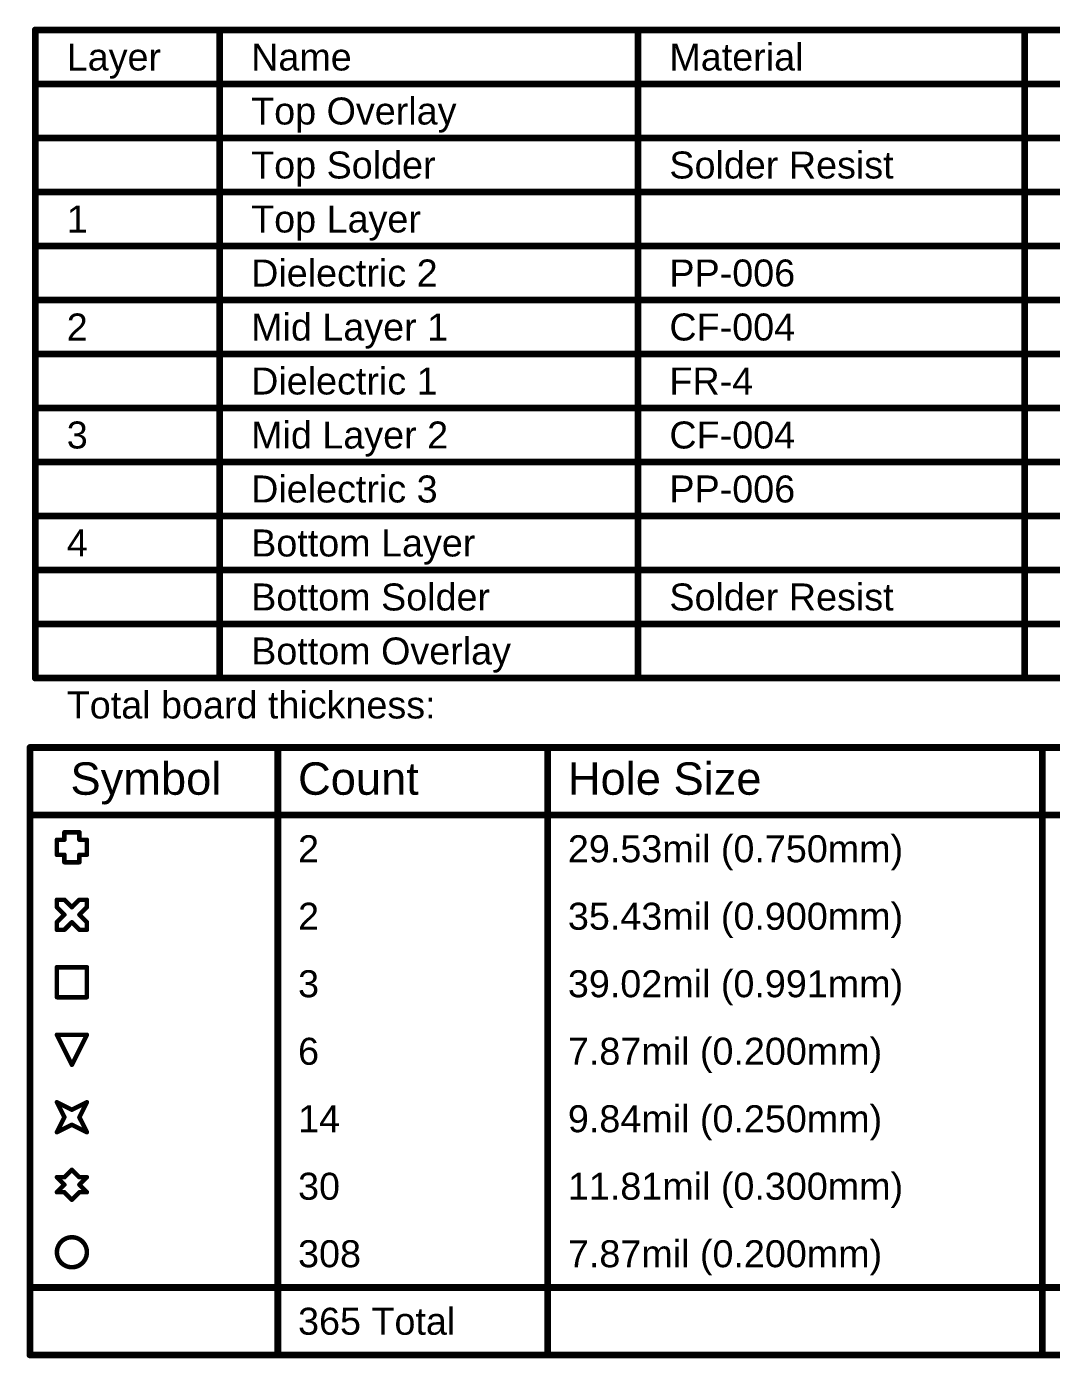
# Model space of a CAD drawing. Header units: inches. Extents: x -10 to 344, y -7 to 75.
# Drawn here: x 73 to 130.8, y 0 to 75.2 of the extents above; entities that cross this region are included whole.
import ezdxf

# ---------------------------------------------------------------- set-up
doc = ezdxf.new("R2010")
doc.units = ezdxf.units.IN
doc.layers.add('Dimensions', color=6, linetype='Continuous')
doc.layers.add('Drill Drawing', color=1, linetype='Continuous')
doc.styles.add('Arial', font='', dxfattribs={"height": 0.2})
doc.styles.get('Arial').set_extended_font_data('Arial')

msp = doc.modelspace()

# ---------------------------------------------------------------- linework, layer by layer
at = {"layer": 'Dimensions'}
for points in [[(73.462, 75.006, 0.381, 0.381, 0), (188.747, 75.006, 0.381, 0.381, 0)], [(73.462, 38.43, 0.381, 0.381, 0), (73.462, 75.006, 0.381, 0.381, 0)], [(83.874, 38.43, 0.381, 0.381, 0), (83.874, 75.006, 0.381, 0.381, 0)], [(107.489, 38.43, 0.381, 0.381, 0), (107.489, 75.006, 0.381, 0.381, 0)], [(129.327, 38.43, 0.381, 0.381, 0), (129.327, 75.006, 0.381, 0.381, 0)], [(73.462, 71.958, 0.381, 0.381, 0), (188.747, 71.958, 0.381, 0.381, 0)], [(73.462, 68.91, 0.381, 0.381, 0), (83.874, 68.91, 0.381, 0.381, 0)], [(83.874, 68.91, 0.381, 0.381, 0), (107.489, 68.91, 0.381, 0.381, 0)], [(107.489, 68.91, 0.381, 0.381, 0), (129.327, 68.91, 0.381, 0.381, 0)], [(129.327, 68.91, 0.381, 0.381, 0), (145.833, 68.91, 0.381, 0.381, 0)], [(73.462, 65.862, 0.381, 0.381, 0), (83.874, 65.862, 0.381, 0.381, 0)], [(83.874, 65.862, 0.381, 0.381, 0), (107.489, 65.862, 0.381, 0.381, 0)], [(107.489, 65.862, 0.381, 0.381, 0), (129.327, 65.862, 0.381, 0.381, 0)], [(129.327, 65.862, 0.381, 0.381, 0), (145.833, 65.862, 0.381, 0.381, 0)], [(73.462, 62.814, 0.381, 0.381, 0), (83.874, 62.814, 0.381, 0.381, 0)], [(83.874, 62.814, 0.381, 0.381, 0), (107.489, 62.814, 0.381, 0.381, 0)], [(107.489, 62.814, 0.381, 0.381, 0), (129.327, 62.814, 0.381, 0.381, 0)], [(129.327, 62.814, 0.381, 0.381, 0), (145.833, 62.814, 0.381, 0.381, 0)], [(73.462, 59.766, 0.381, 0.381, 0), (83.874, 59.766, 0.381, 0.381, 0)], [(83.874, 59.766, 0.381, 0.381, 0), (107.489, 59.766, 0.381, 0.381, 0)], [(107.489, 59.766, 0.381, 0.381, 0), (129.327, 59.766, 0.381, 0.381, 0)], [(129.327, 59.766, 0.381, 0.381, 0), (145.833, 59.766, 0.381, 0.381, 0)], [(73.462, 56.718, 0.381, 0.381, 0), (83.874, 56.718, 0.381, 0.381, 0)], [(83.874, 56.718, 0.381, 0.381, 0), (107.489, 56.718, 0.381, 0.381, 0)], [(107.489, 56.718, 0.381, 0.381, 0), (129.327, 56.718, 0.381, 0.381, 0)], [(129.327, 56.718, 0.381, 0.381, 0), (145.833, 56.718, 0.381, 0.381, 0)], [(73.462, 53.67, 0.381, 0.381, 0), (83.874, 53.67, 0.381, 0.381, 0)], [(83.874, 53.67, 0.381, 0.381, 0), (107.489, 53.67, 0.381, 0.381, 0)], [(107.489, 53.67, 0.381, 0.381, 0), (129.327, 53.67, 0.381, 0.381, 0)], [(129.327, 53.67, 0.381, 0.381, 0), (145.833, 53.67, 0.381, 0.381, 0)], [(73.462, 50.622, 0.381, 0.381, 0), (83.874, 50.622, 0.381, 0.381, 0)], [(83.874, 50.622, 0.381, 0.381, 0), (107.489, 50.622, 0.381, 0.381, 0)], [(107.489, 50.622, 0.381, 0.381, 0), (129.327, 50.622, 0.381, 0.381, 0)], [(129.327, 50.622, 0.381, 0.381, 0), (145.833, 50.622, 0.381, 0.381, 0)], [(73.462, 47.574, 0.381, 0.381, 0), (83.874, 47.574, 0.381, 0.381, 0)], [(83.874, 47.574, 0.381, 0.381, 0), (107.489, 47.574, 0.381, 0.381, 0)], [(107.489, 47.574, 0.381, 0.381, 0), (129.327, 47.574, 0.381, 0.381, 0)], [(129.327, 47.574, 0.381, 0.381, 0), (145.833, 47.574, 0.381, 0.381, 0)], [(73.462, 44.526, 0.381, 0.381, 0), (83.874, 44.526, 0.381, 0.381, 0)], [(83.874, 44.526, 0.381, 0.381, 0), (107.489, 44.526, 0.381, 0.381, 0)], [(107.489, 44.526, 0.381, 0.381, 0), (129.327, 44.526, 0.381, 0.381, 0)], [(129.327, 44.526, 0.381, 0.381, 0), (145.833, 44.526, 0.381, 0.381, 0)], [(73.462, 41.478, 0.381, 0.381, 0), (83.874, 41.478, 0.381, 0.381, 0)], [(83.874, 41.478, 0.381, 0.381, 0), (107.489, 41.478, 0.381, 0.381, 0)], [(107.489, 41.478, 0.381, 0.381, 0), (129.327, 41.478, 0.381, 0.381, 0)], [(129.327, 41.478, 0.381, 0.381, 0), (145.833, 41.478, 0.381, 0.381, 0)], [(73.462, 38.43, 0.381, 0.381, 0), (83.874, 38.43, 0.381, 0.381, 0)], [(83.874, 38.43, 0.381, 0.381, 0), (107.489, 38.43, 0.381, 0.381, 0)], [(107.489, 38.43, 0.381, 0.381, 0), (129.327, 38.43, 0.381, 0.381, 0)], [(129.327, 38.43, 0.381, 0.381, 0), (145.833, 38.43, 0.381, 0.381, 0)]]:
    msp.add_lwpolyline(points, format="xyseb", dxfattribs=at)
for points in [[(73.367, 75.006, 0.191, 0.191, 1), (73.557, 75.006, 0.191, 0.191, 1)], [(73.367, 75.006, 0.191, 0.191, 1), (73.557, 75.006, 0.191, 0.191, 1)], [(83.778, 75.006, 0.191, 0.191, 1), (83.969, 75.006, 0.191, 0.191, 1)], [(107.394, 75.006, 0.191, 0.191, 1), (107.584, 75.006, 0.191, 0.191, 1)], [(129.232, 75.006, 0.191, 0.191, 1), (129.422, 75.006, 0.191, 0.191, 1)], [(73.367, 71.958, 0.191, 0.191, 1), (73.557, 71.958, 0.191, 0.191, 1)], [(73.367, 68.91, 0.191, 0.191, 1), (73.557, 68.91, 0.191, 0.191, 1)], [(83.778, 68.91, 0.191, 0.191, 1), (83.969, 68.91, 0.191, 0.191, 1)], [(83.778, 68.91, 0.191, 0.191, 1), (83.969, 68.91, 0.191, 0.191, 1)], [(107.394, 68.91, 0.191, 0.191, 1), (107.584, 68.91, 0.191, 0.191, 1)], [(107.394, 68.91, 0.191, 0.191, 1), (107.584, 68.91, 0.191, 0.191, 1)], [(129.232, 68.91, 0.191, 0.191, 1), (129.422, 68.91, 0.191, 0.191, 1)], [(129.232, 68.91, 0.191, 0.191, 1), (129.422, 68.91, 0.191, 0.191, 1)], [(73.367, 65.862, 0.191, 0.191, 1), (73.557, 65.862, 0.191, 0.191, 1)], [(83.778, 65.862, 0.191, 0.191, 1), (83.969, 65.862, 0.191, 0.191, 1)], [(83.778, 65.862, 0.191, 0.191, 1), (83.969, 65.862, 0.191, 0.191, 1)], [(107.394, 65.862, 0.191, 0.191, 1), (107.584, 65.862, 0.191, 0.191, 1)], [(107.394, 65.862, 0.191, 0.191, 1), (107.584, 65.862, 0.191, 0.191, 1)], [(129.232, 65.862, 0.191, 0.191, 1), (129.422, 65.862, 0.191, 0.191, 1)], [(129.232, 65.862, 0.191, 0.191, 1), (129.422, 65.862, 0.191, 0.191, 1)], [(73.367, 62.814, 0.191, 0.191, 1), (73.557, 62.814, 0.191, 0.191, 1)], [(83.778, 62.814, 0.191, 0.191, 1), (83.969, 62.814, 0.191, 0.191, 1)], [(83.778, 62.814, 0.191, 0.191, 1), (83.969, 62.814, 0.191, 0.191, 1)], [(107.394, 62.814, 0.191, 0.191, 1), (107.584, 62.814, 0.191, 0.191, 1)], [(107.394, 62.814, 0.191, 0.191, 1), (107.584, 62.814, 0.191, 0.191, 1)], [(129.232, 62.814, 0.191, 0.191, 1), (129.422, 62.814, 0.191, 0.191, 1)], [(129.232, 62.814, 0.191, 0.191, 1), (129.422, 62.814, 0.191, 0.191, 1)], [(73.367, 59.766, 0.191, 0.191, 1), (73.557, 59.766, 0.191, 0.191, 1)], [(83.778, 59.766, 0.191, 0.191, 1), (83.969, 59.766, 0.191, 0.191, 1)], [(83.778, 59.766, 0.191, 0.191, 1), (83.969, 59.766, 0.191, 0.191, 1)], [(107.394, 59.766, 0.191, 0.191, 1), (107.584, 59.766, 0.191, 0.191, 1)], [(107.394, 59.766, 0.191, 0.191, 1), (107.584, 59.766, 0.191, 0.191, 1)], [(129.232, 59.766, 0.191, 0.191, 1), (129.422, 59.766, 0.191, 0.191, 1)], [(129.232, 59.766, 0.191, 0.191, 1), (129.422, 59.766, 0.191, 0.191, 1)], [(73.367, 56.718, 0.191, 0.191, 1), (73.557, 56.718, 0.191, 0.191, 1)], [(83.778, 56.718, 0.191, 0.191, 1), (83.969, 56.718, 0.191, 0.191, 1)], [(83.778, 56.718, 0.191, 0.191, 1), (83.969, 56.718, 0.191, 0.191, 1)], [(107.394, 56.718, 0.191, 0.191, 1), (107.584, 56.718, 0.191, 0.191, 1)], [(107.394, 56.718, 0.191, 0.191, 1), (107.584, 56.718, 0.191, 0.191, 1)], [(129.232, 56.718, 0.191, 0.191, 1), (129.422, 56.718, 0.191, 0.191, 1)], [(129.232, 56.718, 0.191, 0.191, 1), (129.422, 56.718, 0.191, 0.191, 1)], [(73.367, 53.67, 0.191, 0.191, 1), (73.557, 53.67, 0.191, 0.191, 1)], [(83.778, 53.67, 0.191, 0.191, 1), (83.969, 53.67, 0.191, 0.191, 1)], [(83.778, 53.67, 0.191, 0.191, 1), (83.969, 53.67, 0.191, 0.191, 1)], [(107.394, 53.67, 0.191, 0.191, 1), (107.584, 53.67, 0.191, 0.191, 1)], [(107.394, 53.67, 0.191, 0.191, 1), (107.584, 53.67, 0.191, 0.191, 1)], [(129.232, 53.67, 0.191, 0.191, 1), (129.422, 53.67, 0.191, 0.191, 1)], [(129.232, 53.67, 0.191, 0.191, 1), (129.422, 53.67, 0.191, 0.191, 1)], [(73.367, 50.622, 0.191, 0.191, 1), (73.557, 50.622, 0.191, 0.191, 1)], [(83.778, 50.622, 0.191, 0.191, 1), (83.969, 50.622, 0.191, 0.191, 1)], [(83.778, 50.622, 0.191, 0.191, 1), (83.969, 50.622, 0.191, 0.191, 1)], [(107.394, 50.622, 0.191, 0.191, 1), (107.584, 50.622, 0.191, 0.191, 1)], [(107.394, 50.622, 0.191, 0.191, 1), (107.584, 50.622, 0.191, 0.191, 1)], [(129.232, 50.622, 0.191, 0.191, 1), (129.422, 50.622, 0.191, 0.191, 1)], [(129.232, 50.622, 0.191, 0.191, 1), (129.422, 50.622, 0.191, 0.191, 1)], [(73.367, 47.574, 0.191, 0.191, 1), (73.557, 47.574, 0.191, 0.191, 1)], [(83.778, 47.574, 0.191, 0.191, 1), (83.969, 47.574, 0.191, 0.191, 1)], [(83.778, 47.574, 0.191, 0.191, 1), (83.969, 47.574, 0.191, 0.191, 1)], [(107.394, 47.574, 0.191, 0.191, 1), (107.584, 47.574, 0.191, 0.191, 1)], [(107.394, 47.574, 0.191, 0.191, 1), (107.584, 47.574, 0.191, 0.191, 1)], [(129.232, 47.574, 0.191, 0.191, 1), (129.422, 47.574, 0.191, 0.191, 1)], [(129.232, 47.574, 0.191, 0.191, 1), (129.422, 47.574, 0.191, 0.191, 1)], [(73.367, 44.526, 0.191, 0.191, 1), (73.557, 44.526, 0.191, 0.191, 1)], [(83.778, 44.526, 0.191, 0.191, 1), (83.969, 44.526, 0.191, 0.191, 1)], [(83.778, 44.526, 0.191, 0.191, 1), (83.969, 44.526, 0.191, 0.191, 1)], [(107.394, 44.526, 0.191, 0.191, 1), (107.584, 44.526, 0.191, 0.191, 1)], [(107.394, 44.526, 0.191, 0.191, 1), (107.584, 44.526, 0.191, 0.191, 1)], [(129.232, 44.526, 0.191, 0.191, 1), (129.422, 44.526, 0.191, 0.191, 1)], [(129.232, 44.526, 0.191, 0.191, 1), (129.422, 44.526, 0.191, 0.191, 1)], [(73.367, 41.478, 0.191, 0.191, 1), (73.557, 41.478, 0.191, 0.191, 1)], [(83.778, 41.478, 0.191, 0.191, 1), (83.969, 41.478, 0.191, 0.191, 1)], [(83.778, 41.478, 0.191, 0.191, 1), (83.969, 41.478, 0.191, 0.191, 1)], [(107.394, 41.478, 0.191, 0.191, 1), (107.584, 41.478, 0.191, 0.191, 1)], [(107.394, 41.478, 0.191, 0.191, 1), (107.584, 41.478, 0.191, 0.191, 1)], [(129.232, 41.478, 0.191, 0.191, 1), (129.422, 41.478, 0.191, 0.191, 1)], [(129.232, 41.478, 0.191, 0.191, 1), (129.422, 41.478, 0.191, 0.191, 1)], [(73.367, 38.43, 0.191, 0.191, 1), (73.557, 38.43, 0.191, 0.191, 1)], [(73.367, 38.43, 0.191, 0.191, 1), (73.557, 38.43, 0.191, 0.191, 1)], [(83.778, 38.43, 0.191, 0.191, 1), (83.969, 38.43, 0.191, 0.191, 1)], [(83.778, 38.43, 0.191, 0.191, 1), (83.969, 38.43, 0.191, 0.191, 1)], [(83.778, 38.43, 0.191, 0.191, 1), (83.969, 38.43, 0.191, 0.191, 1)], [(107.394, 38.43, 0.191, 0.191, 1), (107.584, 38.43, 0.191, 0.191, 1)], [(107.394, 38.43, 0.191, 0.191, 1), (107.584, 38.43, 0.191, 0.191, 1)], [(107.394, 38.43, 0.191, 0.191, 1), (107.584, 38.43, 0.191, 0.191, 1)], [(129.232, 38.43, 0.191, 0.191, 1), (129.422, 38.43, 0.191, 0.191, 1)], [(129.232, 38.43, 0.191, 0.191, 1), (129.422, 38.43, 0.191, 0.191, 1)], [(129.232, 38.43, 0.191, 0.191, 1), (129.422, 38.43, 0.191, 0.191, 1)]]:
    msp.add_lwpolyline(points, format="xyseb", close=True, dxfattribs=at)
at = {"layer": 'Drill Drawing'}
for points in [[(73.165, 34.506, 0.381, 0.381, 0), (343.447, 34.506, 0.381, 0.381, 0)], [(73.165, 0.216, 0.381, 0.381, 0), (73.165, 34.506, 0.381, 0.381, 0)], [(87.157, 0.216, 0.381, 0.381, 0), (87.157, 34.506, 0.381, 0.381, 0)], [(102.393, 0.216, 0.381, 0.381, 0), (102.393, 34.506, 0.381, 0.381, 0)], [(130.325, 0.216, 0.381, 0.381, 0), (130.325, 34.506, 0.381, 0.381, 0)], [(73.165, 30.696, 0.381, 0.381, 0), (343.447, 30.696, 0.381, 0.381, 0)], [(74.683, 28.452, 0.254, 0.254, 0), (74.683, 29.299, 0.254, 0.254, 0)], [(74.683, 29.299, 0.254, 0.254, 0), (75.107, 29.299, 0.254, 0.254, 0)], [(75.107, 29.299, 0.254, 0.254, 0), (75.107, 29.722, 0.254, 0.254, 0)], [(75.107, 29.722, 0.254, 0.254, 0), (75.953, 29.722, 0.254, 0.254, 0)], [(75.953, 29.299, 0.254, 0.254, 0), (75.953, 29.722, 0.254, 0.254, 0)], [(75.953, 29.299, 0.254, 0.254, 0), (76.377, 29.299, 0.254, 0.254, 0)], [(76.377, 28.452, 0.254, 0.254, 0), (76.377, 29.299, 0.254, 0.254, 0)], [(74.683, 28.452, 0.254, 0.254, 0), (75.107, 28.452, 0.254, 0.254, 0)], [(75.107, 28.029, 0.254, 0.254, 0), (75.107, 28.452, 0.254, 0.254, 0)], [(75.953, 28.452, 0.254, 0.254, 0), (76.377, 28.452, 0.254, 0.254, 0)], [(75.953, 28.029, 0.254, 0.254, 0), (75.953, 28.452, 0.254, 0.254, 0)], [(75.107, 28.029, 0.254, 0.254, 0), (75.953, 28.029, 0.254, 0.254, 0)], [(74.683, 25.489, 0.254, 0.254, 0), (74.683, 25.912, 0.254, 0.254, 0)], [(74.683, 25.912, 0.254, 0.254, 0), (75.107, 25.912, 0.254, 0.254, 0)], [(74.683, 25.489, 0.254, 0.254, 0), (75.107, 25.066, 0.254, 0.254, 0)], [(75.107, 25.912, 0.254, 0.254, 0), (75.53, 25.489, 0.254, 0.254, 0)], [(75.53, 25.489, 0.254, 0.254, 0), (75.953, 25.912, 0.254, 0.254, 0)], [(75.953, 25.912, 0.254, 0.254, 0), (76.377, 25.912, 0.254, 0.254, 0)], [(75.953, 25.066, 0.254, 0.254, 0), (76.377, 25.489, 0.254, 0.254, 0)], [(76.377, 25.489, 0.254, 0.254, 0), (76.377, 25.912, 0.254, 0.254, 0)], [(74.683, 24.642, 0.254, 0.254, 0), (75.107, 25.066, 0.254, 0.254, 0)], [(75.953, 25.066, 0.254, 0.254, 0), (76.377, 24.642, 0.254, 0.254, 0)], [(74.683, 24.219, 0.254, 0.254, 0), (74.683, 24.642, 0.254, 0.254, 0)], [(74.683, 24.219, 0.254, 0.254, 0), (75.107, 24.219, 0.254, 0.254, 0)], [(75.107, 24.219, 0.254, 0.254, 0), (75.53, 24.642, 0.254, 0.254, 0)], [(75.53, 24.642, 0.254, 0.254, 0), (75.953, 24.219, 0.254, 0.254, 0)], [(75.953, 24.219, 0.254, 0.254, 0), (76.377, 24.219, 0.254, 0.254, 0)], [(76.377, 24.219, 0.254, 0.254, 0), (76.377, 24.642, 0.254, 0.254, 0)], [(74.683, 22.102, 0.254, 0.254, 0), (76.377, 22.102, 0.254, 0.254, 0)], [(74.683, 20.409, 0.254, 0.254, 0), (74.683, 22.102, 0.254, 0.254, 0)], [(76.377, 20.409, 0.254, 0.254, 0), (76.377, 22.102, 0.254, 0.254, 0)], [(74.683, 20.409, 0.254, 0.254, 0), (76.377, 20.409, 0.254, 0.254, 0)], [(74.683, 18.292, 0.254, 0.254, 0), (76.377, 18.292, 0.254, 0.254, 0)], [(74.683, 18.292, 0.254, 0.254, 0), (75.53, 16.599, 0.254, 0.254, 0)], [(75.53, 16.599, 0.254, 0.254, 0), (76.377, 18.292, 0.254, 0.254, 0)], [(74.683, 14.482, 0.254, 0.254, 0), (75.53, 14.059, 0.254, 0.254, 0)], [(74.683, 14.482, 0.254, 0.254, 0), (75.107, 13.636, 0.254, 0.254, 0)], [(75.53, 14.059, 0.254, 0.254, 0), (76.377, 14.482, 0.254, 0.254, 0)], [(75.953, 13.636, 0.254, 0.254, 0), (76.377, 14.482, 0.254, 0.254, 0)], [(74.683, 12.789, 0.254, 0.254, 0), (75.107, 13.636, 0.254, 0.254, 0)], [(75.953, 13.636, 0.254, 0.254, 0), (76.377, 12.789, 0.254, 0.254, 0)], [(74.683, 12.789, 0.254, 0.254, 0), (75.53, 13.212, 0.254, 0.254, 0)], [(75.53, 13.212, 0.254, 0.254, 0), (76.377, 12.789, 0.254, 0.254, 0)], [(75.107, 10.249, 0.254, 0.254, 0), (75.53, 10.672, 0.254, 0.254, 0)], [(75.53, 10.672, 0.254, 0.254, 0), (75.953, 10.249, 0.254, 0.254, 0)], [(74.683, 10.249, 0.254, 0.254, 0), (75.107, 9.826, 0.254, 0.254, 0)], [(74.683, 10.249, 0.254, 0.254, 0), (75.107, 10.249, 0.254, 0.254, 0)], [(74.683, 9.402, 0.254, 0.254, 0), (75.107, 9.826, 0.254, 0.254, 0)], [(75.953, 10.249, 0.254, 0.254, 0), (76.377, 10.249, 0.254, 0.254, 0)], [(75.953, 9.826, 0.254, 0.254, 0), (76.377, 10.249, 0.254, 0.254, 0)], [(75.953, 9.826, 0.254, 0.254, 0), (76.377, 9.402, 0.254, 0.254, 0)], [(74.683, 9.402, 0.254, 0.254, 0), (75.107, 9.402, 0.254, 0.254, 0)], [(75.107, 9.402, 0.254, 0.254, 0), (75.53, 8.979, 0.254, 0.254, 0)], [(75.53, 8.979, 0.254, 0.254, 0), (75.953, 9.402, 0.254, 0.254, 0)], [(75.953, 9.402, 0.254, 0.254, 0), (76.377, 9.402, 0.254, 0.254, 0)], [(73.165, 4.026, 0.381, 0.381, 0), (343.447, 4.026, 0.381, 0.381, 0)], [(73.165, 0.216, 0.381, 0.381, 0), (343.447, 0.216, 0.381, 0.381, 0)]]:
    msp.add_lwpolyline(points, format="xyseb", dxfattribs=at)
for points in [[(73.069, 34.506, 0.191, 0.191, 1), (73.26, 34.506, 0.191, 0.191, 1)], [(73.069, 34.506, 0.191, 0.191, 1), (73.26, 34.506, 0.191, 0.191, 1)], [(87.062, 34.506, 0.191, 0.191, 1), (87.252, 34.506, 0.191, 0.191, 1)], [(102.298, 34.506, 0.191, 0.191, 1), (102.488, 34.506, 0.191, 0.191, 1)], [(130.23, 34.506, 0.191, 0.191, 1), (130.42, 34.506, 0.191, 0.191, 1)], [(73.069, 30.696, 0.191, 0.191, 1), (73.26, 30.696, 0.191, 0.191, 1)], [(74.62, 29.299, 0.127, 0.127, 1), (74.747, 29.299, 0.127, 0.127, 1)], [(74.62, 29.299, 0.127, 0.127, 1), (74.747, 29.299, 0.127, 0.127, 1)], [(75.043, 29.722, 0.127, 0.127, 1), (75.17, 29.722, 0.127, 0.127, 1)], [(75.043, 29.722, 0.127, 0.127, 1), (75.17, 29.722, 0.127, 0.127, 1)], [(75.043, 29.299, 0.127, 0.127, 1), (75.17, 29.299, 0.127, 0.127, 1)], [(75.043, 29.299, 0.127, 0.127, 1), (75.17, 29.299, 0.127, 0.127, 1)], [(75.89, 29.722, 0.127, 0.127, 1), (76.017, 29.722, 0.127, 0.127, 1)], [(75.89, 29.722, 0.127, 0.127, 1), (76.017, 29.722, 0.127, 0.127, 1)], [(75.89, 29.299, 0.127, 0.127, 1), (76.017, 29.299, 0.127, 0.127, 1)], [(75.89, 29.299, 0.127, 0.127, 1), (76.017, 29.299, 0.127, 0.127, 1)], [(76.313, 29.299, 0.127, 0.127, 1), (76.44, 29.299, 0.127, 0.127, 1)], [(76.313, 29.299, 0.127, 0.127, 1), (76.44, 29.299, 0.127, 0.127, 1)], [(74.62, 28.452, 0.127, 0.127, 1), (74.747, 28.452, 0.127, 0.127, 1)], [(74.62, 28.452, 0.127, 0.127, 1), (74.747, 28.452, 0.127, 0.127, 1)], [(75.043, 28.452, 0.127, 0.127, 1), (75.17, 28.452, 0.127, 0.127, 1)], [(75.043, 28.452, 0.127, 0.127, 1), (75.17, 28.452, 0.127, 0.127, 1)], [(75.89, 28.452, 0.127, 0.127, 1), (76.017, 28.452, 0.127, 0.127, 1)], [(75.89, 28.452, 0.127, 0.127, 1), (76.017, 28.452, 0.127, 0.127, 1)], [(76.313, 28.452, 0.127, 0.127, 1), (76.44, 28.452, 0.127, 0.127, 1)], [(76.313, 28.452, 0.127, 0.127, 1), (76.44, 28.452, 0.127, 0.127, 1)], [(75.043, 28.029, 0.127, 0.127, 1), (75.17, 28.029, 0.127, 0.127, 1)], [(75.043, 28.029, 0.127, 0.127, 1), (75.17, 28.029, 0.127, 0.127, 1)], [(75.89, 28.029, 0.127, 0.127, 1), (76.017, 28.029, 0.127, 0.127, 1)], [(75.89, 28.029, 0.127, 0.127, 1), (76.017, 28.029, 0.127, 0.127, 1)], [(74.62, 25.912, 0.127, 0.127, 1), (74.747, 25.912, 0.127, 0.127, 1)], [(74.62, 25.912, 0.127, 0.127, 1), (74.747, 25.912, 0.127, 0.127, 1)], [(74.62, 25.489, 0.127, 0.127, 1), (74.747, 25.489, 0.127, 0.127, 1)], [(74.62, 25.489, 0.127, 0.127, 1), (74.747, 25.489, 0.127, 0.127, 1)], [(75.043, 25.912, 0.127, 0.127, 1), (75.17, 25.912, 0.127, 0.127, 1)], [(75.043, 25.912, 0.127, 0.127, 1), (75.17, 25.912, 0.127, 0.127, 1)], [(75.467, 25.489, 0.127, 0.127, 1), (75.594, 25.489, 0.127, 0.127, 1)], [(75.467, 25.489, 0.127, 0.127, 1), (75.594, 25.489, 0.127, 0.127, 1)], [(75.89, 25.912, 0.127, 0.127, 1), (76.017, 25.912, 0.127, 0.127, 1)], [(75.89, 25.912, 0.127, 0.127, 1), (76.017, 25.912, 0.127, 0.127, 1)], [(76.313, 25.912, 0.127, 0.127, 1), (76.44, 25.912, 0.127, 0.127, 1)], [(76.313, 25.912, 0.127, 0.127, 1), (76.44, 25.912, 0.127, 0.127, 1)], [(76.313, 25.489, 0.127, 0.127, 1), (76.44, 25.489, 0.127, 0.127, 1)], [(76.313, 25.489, 0.127, 0.127, 1), (76.44, 25.489, 0.127, 0.127, 1)], [(75.043, 25.066, 0.127, 0.127, 1), (75.17, 25.066, 0.127, 0.127, 1)], [(75.043, 25.066, 0.127, 0.127, 1), (75.17, 25.066, 0.127, 0.127, 1)], [(75.89, 25.066, 0.127, 0.127, 1), (76.017, 25.066, 0.127, 0.127, 1)], [(75.89, 25.066, 0.127, 0.127, 1), (76.017, 25.066, 0.127, 0.127, 1)], [(74.62, 24.642, 0.127, 0.127, 1), (74.747, 24.642, 0.127, 0.127, 1)], [(74.62, 24.642, 0.127, 0.127, 1), (74.747, 24.642, 0.127, 0.127, 1)], [(74.62, 24.219, 0.127, 0.127, 1), (74.747, 24.219, 0.127, 0.127, 1)], [(74.62, 24.219, 0.127, 0.127, 1), (74.747, 24.219, 0.127, 0.127, 1)], [(75.043, 24.219, 0.127, 0.127, 1), (75.17, 24.219, 0.127, 0.127, 1)], [(75.043, 24.219, 0.127, 0.127, 1), (75.17, 24.219, 0.127, 0.127, 1)], [(75.467, 24.642, 0.127, 0.127, 1), (75.594, 24.642, 0.127, 0.127, 1)], [(75.467, 24.642, 0.127, 0.127, 1), (75.594, 24.642, 0.127, 0.127, 1)], [(75.89, 24.219, 0.127, 0.127, 1), (76.017, 24.219, 0.127, 0.127, 1)], [(75.89, 24.219, 0.127, 0.127, 1), (76.017, 24.219, 0.127, 0.127, 1)], [(76.313, 24.642, 0.127, 0.127, 1), (76.44, 24.642, 0.127, 0.127, 1)], [(76.313, 24.642, 0.127, 0.127, 1), (76.44, 24.642, 0.127, 0.127, 1)], [(76.313, 24.219, 0.127, 0.127, 1), (76.44, 24.219, 0.127, 0.127, 1)], [(76.313, 24.219, 0.127, 0.127, 1), (76.44, 24.219, 0.127, 0.127, 1)], [(74.62, 22.102, 0.127, 0.127, 1), (74.747, 22.102, 0.127, 0.127, 1)], [(74.62, 22.102, 0.127, 0.127, 1), (74.747, 22.102, 0.127, 0.127, 1)], [(76.313, 22.102, 0.127, 0.127, 1), (76.44, 22.102, 0.127, 0.127, 1)], [(76.313, 22.102, 0.127, 0.127, 1), (76.44, 22.102, 0.127, 0.127, 1)], [(74.62, 20.409, 0.127, 0.127, 1), (74.747, 20.409, 0.127, 0.127, 1)], [(74.62, 20.409, 0.127, 0.127, 1), (74.747, 20.409, 0.127, 0.127, 1)], [(76.313, 20.409, 0.127, 0.127, 1), (76.44, 20.409, 0.127, 0.127, 1)], [(76.313, 20.409, 0.127, 0.127, 1), (76.44, 20.409, 0.127, 0.127, 1)], [(74.62, 18.292, 0.127, 0.127, 1), (74.747, 18.292, 0.127, 0.127, 1)], [(74.62, 18.292, 0.127, 0.127, 1), (74.747, 18.292, 0.127, 0.127, 1)], [(76.313, 18.292, 0.127, 0.127, 1), (76.44, 18.292, 0.127, 0.127, 1)], [(76.313, 18.292, 0.127, 0.127, 1), (76.44, 18.292, 0.127, 0.127, 1)], [(75.467, 16.599, 0.127, 0.127, 1), (75.594, 16.599, 0.127, 0.127, 1)], [(75.467, 16.599, 0.127, 0.127, 1), (75.594, 16.599, 0.127, 0.127, 1)], [(74.62, 14.482, 0.127, 0.127, 1), (74.747, 14.482, 0.127, 0.127, 1)], [(74.62, 14.482, 0.127, 0.127, 1), (74.747, 14.482, 0.127, 0.127, 1)], [(76.313, 14.482, 0.127, 0.127, 1), (76.44, 14.482, 0.127, 0.127, 1)], [(76.313, 14.482, 0.127, 0.127, 1), (76.44, 14.482, 0.127, 0.127, 1)], [(75.043, 13.636, 0.127, 0.127, 1), (75.17, 13.636, 0.127, 0.127, 1)], [(75.043, 13.636, 0.127, 0.127, 1), (75.17, 13.636, 0.127, 0.127, 1)], [(75.467, 14.059, 0.127, 0.127, 1), (75.594, 14.059, 0.127, 0.127, 1)], [(75.467, 14.059, 0.127, 0.127, 1), (75.594, 14.059, 0.127, 0.127, 1)], [(75.89, 13.636, 0.127, 0.127, 1), (76.017, 13.636, 0.127, 0.127, 1)], [(75.89, 13.636, 0.127, 0.127, 1), (76.017, 13.636, 0.127, 0.127, 1)], [(74.62, 12.789, 0.127, 0.127, 1), (74.747, 12.789, 0.127, 0.127, 1)], [(74.62, 12.789, 0.127, 0.127, 1), (74.747, 12.789, 0.127, 0.127, 1)], [(75.467, 13.212, 0.127, 0.127, 1), (75.594, 13.212, 0.127, 0.127, 1)], [(75.467, 13.212, 0.127, 0.127, 1), (75.594, 13.212, 0.127, 0.127, 1)], [(76.313, 12.789, 0.127, 0.127, 1), (76.44, 12.789, 0.127, 0.127, 1)], [(76.313, 12.789, 0.127, 0.127, 1), (76.44, 12.789, 0.127, 0.127, 1)], [(75.467, 10.672, 0.127, 0.127, 1), (75.594, 10.672, 0.127, 0.127, 1)], [(75.467, 10.672, 0.127, 0.127, 1), (75.594, 10.672, 0.127, 0.127, 1)], [(74.62, 10.249, 0.127, 0.127, 1), (74.747, 10.249, 0.127, 0.127, 1)], [(74.62, 10.249, 0.127, 0.127, 1), (74.747, 10.249, 0.127, 0.127, 1)], [(75.043, 10.249, 0.127, 0.127, 1), (75.17, 10.249, 0.127, 0.127, 1)], [(75.043, 10.249, 0.127, 0.127, 1), (75.17, 10.249, 0.127, 0.127, 1)], [(75.043, 9.826, 0.127, 0.127, 1), (75.17, 9.826, 0.127, 0.127, 1)], [(75.043, 9.826, 0.127, 0.127, 1), (75.17, 9.826, 0.127, 0.127, 1)], [(75.89, 10.249, 0.127, 0.127, 1), (76.017, 10.249, 0.127, 0.127, 1)], [(75.89, 10.249, 0.127, 0.127, 1), (76.017, 10.249, 0.127, 0.127, 1)], [(75.89, 9.826, 0.127, 0.127, 1), (76.017, 9.826, 0.127, 0.127, 1)], [(75.89, 9.826, 0.127, 0.127, 1), (76.017, 9.826, 0.127, 0.127, 1)], [(76.313, 10.249, 0.127, 0.127, 1), (76.44, 10.249, 0.127, 0.127, 1)], [(76.313, 10.249, 0.127, 0.127, 1), (76.44, 10.249, 0.127, 0.127, 1)], [(74.62, 9.402, 0.127, 0.127, 1), (74.747, 9.402, 0.127, 0.127, 1)], [(74.62, 9.402, 0.127, 0.127, 1), (74.747, 9.402, 0.127, 0.127, 1)], [(75.043, 9.402, 0.127, 0.127, 1), (75.17, 9.402, 0.127, 0.127, 1)], [(75.043, 9.402, 0.127, 0.127, 1), (75.17, 9.402, 0.127, 0.127, 1)], [(75.467, 8.979, 0.127, 0.127, 1), (75.594, 8.979, 0.127, 0.127, 1)], [(75.467, 8.979, 0.127, 0.127, 1), (75.594, 8.979, 0.127, 0.127, 1)], [(75.89, 9.402, 0.127, 0.127, 1), (76.017, 9.402, 0.127, 0.127, 1)], [(75.89, 9.402, 0.127, 0.127, 1), (76.017, 9.402, 0.127, 0.127, 1)], [(76.313, 9.402, 0.127, 0.127, 1), (76.44, 9.402, 0.127, 0.127, 1)], [(76.313, 9.402, 0.127, 0.127, 1), (76.44, 9.402, 0.127, 0.127, 1)], [(76.377, 6.016, 0.254, 0.254, 1), (74.683, 6.016, 0.254, 0.254, 1)], [(74.62, 6.016, 0.127, 0.127, 1), (74.747, 6.016, 0.127, 0.127, 1)], [(76.313, 6.016, 0.127, 0.127, 1), (76.44, 6.016, 0.127, 0.127, 1)], [(73.069, 4.026, 0.191, 0.191, 1), (73.26, 4.026, 0.191, 0.191, 1)], [(73.069, 0.216, 0.191, 0.191, 1), (73.26, 0.216, 0.191, 0.191, 1)], [(73.069, 0.216, 0.191, 0.191, 1), (73.26, 0.216, 0.191, 0.191, 1)], [(87.062, 0.216, 0.191, 0.191, 1), (87.252, 0.216, 0.191, 0.191, 1)], [(102.298, 0.216, 0.191, 0.191, 1), (102.488, 0.216, 0.191, 0.191, 1)], [(130.23, 0.216, 0.191, 0.191, 1), (130.42, 0.216, 0.191, 0.191, 1)]]:
    msp.add_lwpolyline(points, format="xyseb", close=True, dxfattribs=at)

# ---------------------------------------------------------------- texts
at = {"layer": 'Dimensions', "style": 'Arial'}
for s, p in [('Layer', (75.24, 72.72)), ('Name', (85.652, 72.72)), ('Material', (109.267, 72.72)), ('Top Overlay', (85.652, 69.672)), ('Top Solder', (85.652, 66.624)), ('Solder Resist', (109.267, 66.624)), ('1', (75.24, 63.576)), ('Top Layer', (85.652, 63.576)), ('Dielectric 2', (85.652, 60.528)), ('PP-006', (109.267, 60.528)), ('2', (75.24, 57.48)), ('Mid Layer 1', (85.652, 57.48)), ('CF-004', (109.267, 57.48)), ('Dielectric 1', (85.652, 54.432)), ('FR-4', (109.267, 54.432)), ('3', (75.24, 51.384)), ('Mid Layer 2', (85.652, 51.384)), ('CF-004', (109.267, 51.384)), ('Dielectric 3', (85.652, 48.336)), ('PP-006', (109.267, 48.336)), ('4', (75.24, 45.288)), ('Bottom Layer', (85.652, 45.288)), ('Bottom Solder', (85.652, 42.24)), ('Solder Resist', (109.267, 42.24)), ('Bottom Overlay', (85.652, 39.192)), ('Total board thickness:', (75.24, 36.144))]:
    msp.add_text(s, height=1.524, dxfattribs=at).set_placement(p)
at = {"layer": 'Drill Drawing', "style": 'Arial'}
for s, height, p in [('Symbol', 1.8288, (75.451, 31.839)), ('Count', 1.8288, (88.3, 31.839)), ('Hole Size', 1.8288, (103.536, 31.839)), ('2', 1.524, (88.3, 28.029)), ('29.53mil (0.750mm)', 1.524, (103.536, 28.029)), ('2', 1.524, (88.3, 24.219)), ('35.43mil (0.900mm)', 1.524, (103.536, 24.219)), ('3', 1.524, (88.3, 20.409)), ('39.02mil (0.991mm)', 1.524, (103.536, 20.409)), ('6', 1.524, (88.3, 16.599)), ('7.87mil (0.200mm)', 1.524, (103.536, 16.599)), ('14', 1.524, (88.3, 12.789)), ('9.84mil (0.250mm)', 1.524, (103.536, 12.789)), ('30', 1.524, (88.3, 8.979)), ('11.81mil (0.300mm)', 1.524, (103.536, 8.979)), ('7.87mil (0.200mm)', 1.524, (103.536, 5.169)), ('308', 1.524, (88.3, 5.169)), ('365 Total', 1.524, (88.3, 1.359))]:
    msp.add_text(s, height=height, dxfattribs=at).set_placement(p)

doc.saveas('drawing.dxf')
